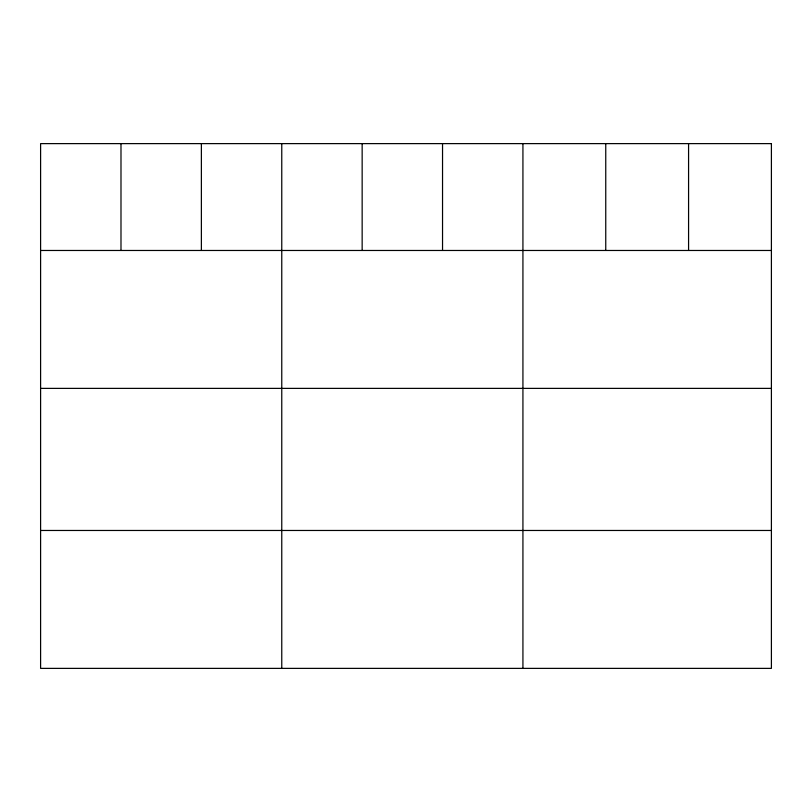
<?xml version="1.0" encoding="UTF-8"?>
<svg xmlns="http://www.w3.org/2000/svg" width="812" height="812" viewBox="0 0 812 812"><rect width="100%" height="100%" fill="white"/><g stroke="black" fill="none" stroke-linecap="round" stroke-linejoin="round"><path stroke-width="1.22" d="M40.6 250.472L771.4 250.472M40.6 388.38L771.4 388.38M40.6 530.469L771.4 530.469M688.576 143.622L688.576 250.472M605.752 143.622L605.752 250.472M522.928 143.622L522.928 668.377M442.54 143.622L442.54 250.472M362.152 143.622L362.152 250.472M281.764 143.622L281.764 668.377M201.376 143.622L201.376 250.472M120.988 143.622L120.988 250.472M771.4 143.622L40.6 143.622L40.6 668.377L771.4 668.377L771.4 143.622"/></g></svg>
